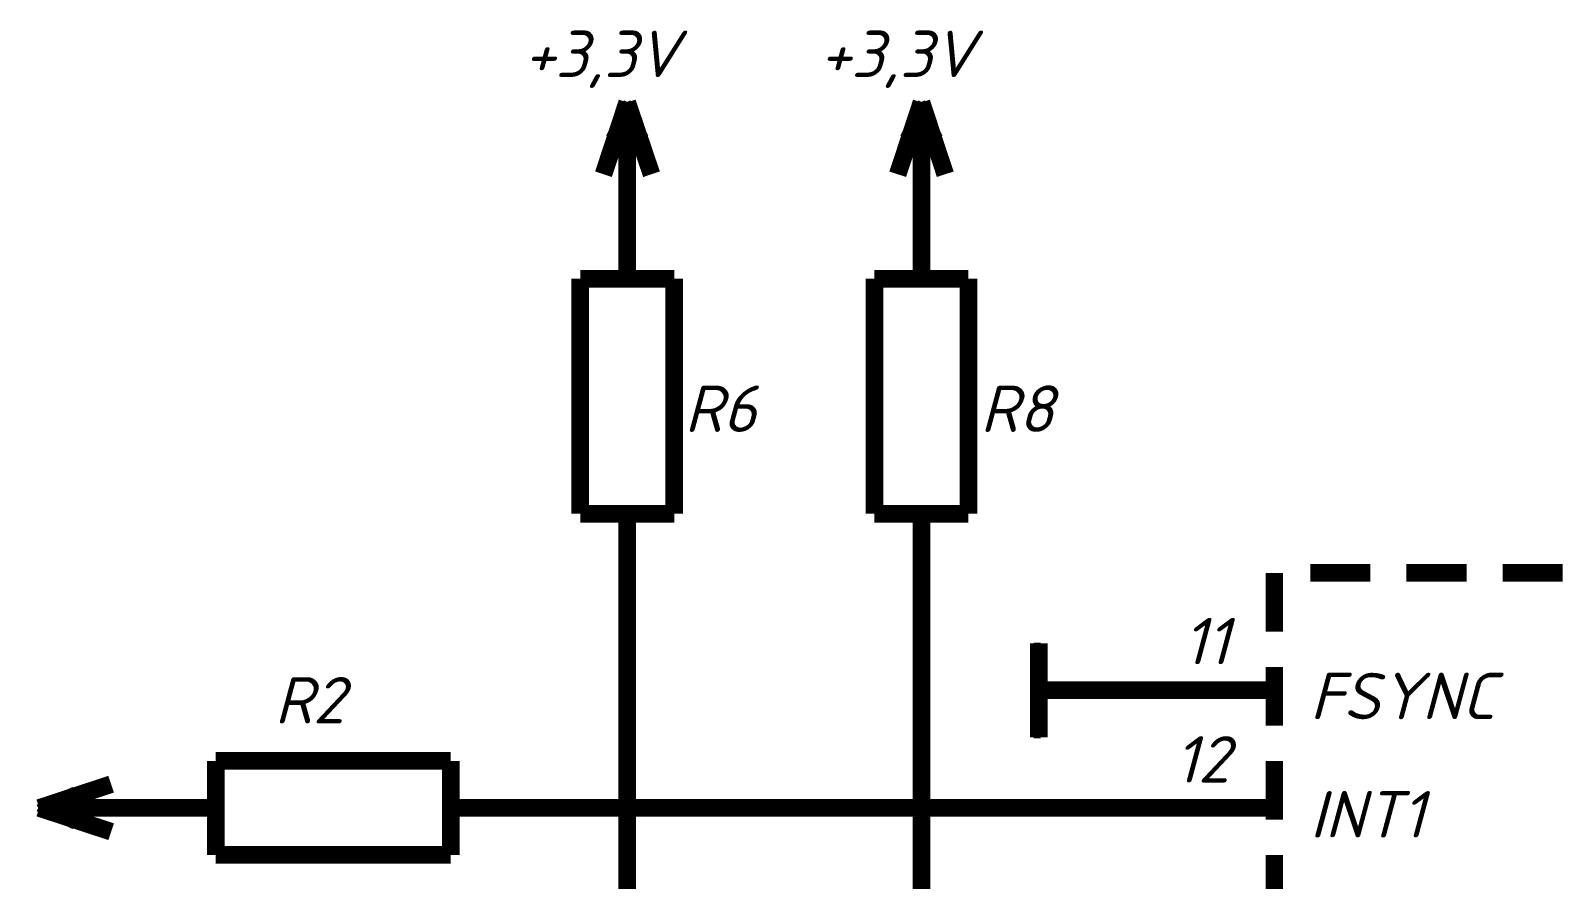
# Model space of a CAD drawing. Header units: inches. Extents: x 0 to 841, y 0 to 594.
# Drawn here: x 52.2 to 116.9, y 111.9 to 148.1 of the extents above; entities that cross this region are included whole.
import ezdxf

# ---------------------------------------------------------------- set-up
doc = ezdxf.new("R2010")
doc.units = ezdxf.units.IN
doc.layers.add('Sheet', color=255, linetype='Continuous')
doc.styles.get("Standard").update_dxf_attribs({"font": 'isocpeui.ttf'})

msp = doc.modelspace()

# ---------------------------------------------------------------- linework, layer by layer
at = {"layer": 'Sheet'}
for points in [[(76.514, 141.942, 0.749, 0.749, 0), (77.524, 144.996, 0.749, 0.749, 0)], [(77.524, 145.019, 0.3, 0.3, 0), (76.761, 143.514, 0.3, 0.3, 0)], [(77.524, 142.481, 0.749, 0.749, 0), (77.524, 144.996, 0.749, 0.749, 0)], [(77.524, 144.996, 0.749, 0.749, 0), (78.557, 141.942, 0.749, 0.749, 0)], [(77.524, 145.019, 0.3, 0.3, 0), (78.288, 143.514, 0.3, 0.3, 0)], [(77.524, 142.481, 0.3, 0.3, 0), (77.524, 145.019, 0.3, 0.3, 0)], [(89.023, 141.942, 0.749, 0.749, 0), (90.033, 144.996, 0.749, 0.749, 0)], [(90.033, 145.019, 0.3, 0.3, 0), (89.27, 143.514, 0.3, 0.3, 0)], [(90.033, 142.481, 0.749, 0.749, 0), (90.033, 144.996, 0.749, 0.749, 0)], [(90.033, 144.996, 0.749, 0.749, 0), (91.044, 141.942, 0.749, 0.749, 0)], [(90.033, 145.019, 0.3, 0.3, 0), (90.797, 143.514, 0.3, 0.3, 0)], [(90.033, 142.481, 0.3, 0.3, 0), (90.033, 145.019, 0.3, 0.3, 0)], [(77.524, 137.495, 0.749, 0.749, 0), (77.524, 142.481, 0.749, 0.749, 0)], [(77.524, 137.495, 0.3, 0.3, 0), (77.524, 142.481, 0.3, 0.3, 0)], [(90.033, 137.495, 0.749, 0.749, 0), (90.033, 142.481, 0.749, 0.749, 0)], [(90.033, 137.495, 0.3, 0.3, 0), (90.033, 142.481, 0.3, 0.3, 0)], [(79.523, 137.495, 0.749, 0.749, 0), (75.526, 137.495, 0.749, 0.749, 0)], [(75.526, 137.495, 0.749, 0.749, 0), (75.526, 127.501, 0.749, 0.749, 0)], [(79.523, 127.501, 0.749, 0.749, 0), (79.523, 137.495, 0.749, 0.749, 0)], [(92.032, 137.495, 0.749, 0.749, 0), (88.035, 137.495, 0.749, 0.749, 0)], [(88.035, 137.495, 0.749, 0.749, 0), (88.035, 127.501, 0.749, 0.749, 0)], [(92.032, 127.501, 0.749, 0.749, 0), (92.032, 137.495, 0.749, 0.749, 0)], [(75.526, 127.501, 0.749, 0.749, 0), (79.523, 127.501, 0.749, 0.749, 0)], [(77.524, 127.501, 0.749, 0.749, 0), (77.524, 122.492, 0.749, 0.749, 0)], [(77.524, 127.501, 0.3, 0.3, 0), (77.524, 122.492, 0.3, 0.3, 0)], [(88.035, 127.501, 0.749, 0.749, 0), (92.032, 127.501, 0.749, 0.749, 0)], [(90.033, 127.501, 0.749, 0.749, 0), (90.033, 122.492, 0.749, 0.749, 0)], [(90.033, 127.501, 0.3, 0.3, 0), (90.033, 122.492, 0.3, 0.3, 0)], [(105.035, 124.985, 0.749, 0.749, 0), (105.035, 122.492, 0.749, 0.749, 0)], [(109.122, 124.985, 0.749, 0.749, 0), (106.562, 124.985, 0.749, 0.749, 0)], [(113.21, 124.985, 0.749, 0.749, 0), (110.65, 124.985, 0.749, 0.749, 0)], [(117.297, 124.985, 0.749, 0.749, 0), (114.737, 124.985, 0.749, 0.749, 0)], [(77.524, 122.492, 0.749, 0.749, 0), (77.524, 104.997, 0.749, 0.749, 0)], [(90.033, 122.492, 0.749, 0.749, 0), (90.033, 99.988, 0.749, 0.749, 0)], [(95.019, 121.998, 0.749, 0.749, 0), (95.019, 118, 0.749, 0.749, 0)], [(94.952, 122.021, 0.3, 0.3, 0), (94.952, 117.956, 0.3, 0.3, 0)], [(105.035, 120.988, 0.749, 0.749, 0), (105.035, 118.495, 0.749, 0.749, 0)], [(100.027, 119.999, 0.749, 0.749, 0), (95.019, 119.999, 0.749, 0.749, 0)], [(100.027, 119.999, 0.3, 0.3, 0), (94.952, 119.999, 0.3, 0.3, 0)], [(100.027, 119.999, 0.749, 0.749, 0), (105.035, 119.999, 0.749, 0.749, 0)], [(105.035, 119.999, 0.3, 0.3, 0), (100.027, 119.999, 0.3, 0.3, 0)], [(70.023, 116.99, 0.749, 0.749, 0), (60.03, 116.99, 0.749, 0.749, 0)], [(60.03, 116.99, 0.749, 0.749, 0), (60.03, 112.992, 0.749, 0.749, 0)], [(70.023, 112.992, 0.749, 0.749, 0), (70.023, 116.99, 0.749, 0.749, 0)], [(105.035, 116.99, 0.749, 0.749, 0), (105.035, 114.497, 0.749, 0.749, 0)], [(52.529, 114.991, 0.749, 0.749, 0), (55.583, 116.002, 0.749, 0.749, 0)], [(52.484, 114.991, 0.3, 0.3, 0), (54.011, 115.755, 0.3, 0.3, 0)], [(55.022, 114.991, 0.749, 0.749, 0), (52.529, 114.991, 0.749, 0.749, 0)], [(55.583, 113.98, 0.749, 0.749, 0), (52.529, 114.991, 0.749, 0.749, 0)], [(60.03, 114.991, 0.749, 0.749, 0), (55.022, 114.991, 0.749, 0.749, 0)], [(70.023, 114.991, 0.749, 0.749, 0), (75.032, 114.991, 0.749, 0.749, 0)], [(75.032, 114.991, 0.749, 0.749, 0), (100.027, 114.991, 0.749, 0.749, 0)], [(100.027, 114.991, 0.749, 0.749, 0), (105.035, 114.991, 0.749, 0.749, 0)], [(52.484, 114.991, 0.3, 0.3, 0), (54.011, 114.227, 0.3, 0.3, 0)], [(55.022, 114.991, 0.3, 0.3, 0), (52.484, 114.991, 0.3, 0.3, 0)], [(60.03, 114.991, 0.3, 0.3, 0), (55.022, 114.991, 0.3, 0.3, 0)], [(70.023, 114.991, 0.3, 0.3, 0), (75.032, 114.991, 0.3, 0.3, 0)], [(105.035, 114.991, 0.3, 0.3, 0), (100.027, 114.991, 0.3, 0.3, 0)], [(60.03, 112.992, 0.749, 0.749, 0), (70.023, 112.992, 0.749, 0.749, 0)], [(105.035, 112.992, 0.749, 0.749, 0), (105.035, 110.499, 0.749, 0.749, 0)]]:
    msp.add_lwpolyline(points, format="xyseb", dxfattribs=at)

# ---------------------------------------------------------------- texts
for s, p in [('+3,3V', (73.123, 146.074)), ('+3,3V', (85.699, 146.074)), ('R6', (79.95, 130.982)), ('R8', (92.526, 130.982)), ('11', (101.15, 121.1)), ('R2', (62.523, 118.584)), ('FSYNC', (106.54, 118.764)), ('12', (100.791, 116.069)), ('INT1', (106.54, 113.733))]:
    msp.add_text(s, height=1.9764, dxfattribs=at).set_placement(p)

doc.saveas('drawing.dxf')
